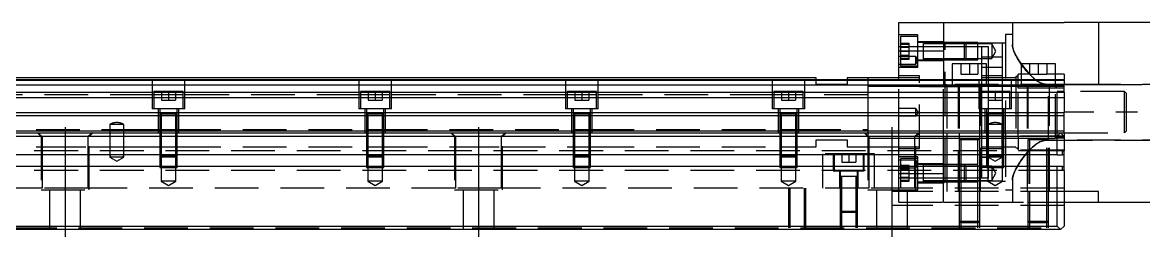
# Model space of a CAD drawing. Extents: x -11 to 1025, y -344 to 120.
# Drawn here: x 517.6 to 843.1, y -307.1 to -244 of the extents above; entities that cross this region are included whole.
import ezdxf

# ---------------------------------------------------------------- set-up
doc = ezdxf.new("R2010")
doc.units = 0
doc.linetypes.add('CENTER', pattern=[50.8, 31.75, -6.35, 6.35, -6.35])
doc.linetypes.add('DASHED', pattern=[19.05, 12.7, -6.35])
doc.layers.get('0').update_dxf_attribs({"linetype": 'CONTINUOUS'})
doc.layers.add('CENTER', color=1, linetype='CENTER')

msp = doc.modelspace()

# ---------------------------------------------------------------- linework, layer by layer
at = {"color": 7, "linetype": 'CONTINUOUS'}
for p, q in [((772, -252.22), (772, -244)), ((772, -244), (785, -244)), ((785, -244), (820, -244)), ((785, -244), (785, -260.5)), ((830, -244), (820, -244)), ((863.5, -244), (830, -244)), ((830, -244), (830, -262)), ((772, -260.5), (772, -252.22)), ((772, -252.22), (785, -252.22)), ((787.5, -256), (787.5, -260.5)), ((797.5, -256), (787.5, -256)), ((797.5, -260.5), (797.5, -256)), ((807.5, -256), (807.5, -260.5)), ((817.5, -256), (807.5, -256)), ((817.5, -260.5), (817.5, -256)), ((748, -260), (503.5, -260)), ((748, -260.5), (748, -260)), ((763, -260), (757, -260)), ((757, -260), (757, -260.5)), ((772, -260), (763, -260)), ((763, -260), (763, -260.5)), ((763, -260), (763, -260.5)), ((503.5, -260.5), (820, -260.5)), ((503.5, -260.66), (820, -260.66)), ((503.5, -262.06), (820, -262.06)), ((820, -260.66), (820, -260.5)), ((820, -260.66), (820, -262.06)), ((830, -262), (820, -262)), ((820, -264.14), (820, -262.06)), ((503.5, -264.14), (820, -264.14)), ((503.5, -265.76), (820, -265.76)), ((820, -264.14), (820, -265.76)), ((820, -265.76), (820, -270.05)), ((503.5, -270.05), (820, -270.05)), ((820, -270.9), (820, -270.05)), ((0, -270.9), (820, -270.9)), ((820, -275.4), (820, -270.9)), ((0, -275.4), (820, -275.4)), ((1, -276), (819, -276)), ((818, -277), (819, -276)), ((819, -276), (820, -277)), ((819, -276), (820, -276)), ((820, -276), (820, -275.4)), ((818, -277), (2, -277)), ((818, -282.3), (818, -277)), ((820, -277), (820, -281.15)), ((818, -282.3), (2, -282.3)), ((818, -282.3), (819.5, -282.3)), ((819.5, -282.3), (819.5, -281.15)), ((819.5, -281.15), (820, -281.15)), ((820, -282.3), (819.5, -282.3)), ((820, -282.3), (820, -281.15)), ((820, -285.7), (820, -282.3)), ((818, -285.7), (2, -285.7)), ((819.5, -285.7), (818, -285.7)), ((818, -303), (818, -285.7)), ((819.5, -285.7), (820, -285.7)), ((819.5, -286.85), (819.5, -285.7)), ((820, -286.85), (820, -285.7)), ((820, -286.85), (819.5, -286.85)), ((820, -286.85), (820, -303)), ((830, -293), (820, -293)), ((820, -296), (830, -296)), ((830, -296), (830, -293)), ((830, -296), (863.5, -296)), ((819, -304), (1, -304)), ((2, -303), (818, -303)), ((819, -304), (818, -303)), ((820, -303), (819, -304))]:
    msp.add_line(p, q, dxfattribs=at)
at = {"color": 3, "linetype": 'DASHED'}
for p, q in [((805, -244), (805, -250.37)), ((777.5, -247.57), (772, -247.57)), ((777.5, -248.07), (772.5, -248.07)), ((772.5, -248.07), (772.5, -252.32)), ((772.5, -250.01), (775, -250.01)), ((772.5, -250.32), (775, -250.32)), ((775, -251.17), (775, -250.01)), ((777.5, -257.07), (777.5, -247.57)), ((785, -249.57), (777.5, -249.57)), ((779.1, -249.82), (777.5, -249.82)), ((779.1, -249.82), (779.09, -249.82)), ((785, -249.82), (779.1, -249.82)), ((779.1, -249.82), (779.1, -249.82)), ((779.1, -249.82), (779.1, -250.22)), ((779.1, -249.82), (779.1, -254.82)), ((779.1, -250.22), (779.1, -252.18)), ((785, -250.22), (779.1, -250.22)), ((785.5, -250), (785, -249.5)), ((791.1, -249.82), (785, -249.82)), ((791.1, -249.82), (785, -249.82)), ((785.5, -250), (785, -250)), ((791.5, -250.22), (785, -250.22)), ((791.28, -250), (785.5, -250)), ((785.5, -290), (785.5, -250)), ((791.5, -250.22), (791.1, -249.82)), ((795, -249.82), (791.1, -249.82)), ((791.1, -252.32), (791.1, -249.82)), ((795, -250), (791.28, -250)), ((795, -250.22), (791.5, -250.22)), ((791.5, -250.22), (791.5, -252.32)), ((795, -254.82), (795, -249.82)), ((802, -250), (795, -250)), ((799, -250.22), (795, -250.22)), ((800.21, -252.32), (799, -250.22)), ((799, -250.22), (799, -252.32)), ((803, -250), (802, -250)), ((802, -250), (802, -260.5)), ((805, -247.5), (803, -247.5)), ((803, -247.5), (803, -269)), ((805, -250.37), (805.01, -250.69)), ((805.01, -250.68), (805, -250.37)), ((772, -251), (772.5, -251)), ((772, -251), (772.5, -251)), ((772.5, -251), (777.5, -251)), ((772.5, -251), (777.5, -251)), ((772.5, -251.17), (775, -251.17)), ((772.5, -252.32), (772.5, -256.57)), ((772.5, -252.32), (775, -252.32)), ((772.5, -253.48), (775, -253.48)), ((775, -253.48), (775, -251.17)), ((775, -254.63), (775, -253.48)), ((777.5, -251), (779.1, -251)), ((777.5, -251), (779.1, -251)), ((779.1, -251), (785, -251)), ((779.1, -251), (785, -251)), ((779.1, -252.18), (779.1, -252.46)), ((779.1, -252.32), (779.1, -254.82)), ((779.1, -252.46), (779.1, -254.42)), ((785, -251), (791.5, -251)), ((785, -251), (791.5, -251)), ((791.1, -254.82), (791.1, -252.32)), ((791.5, -251), (795, -251)), ((791.5, -251), (795, -251)), ((791.5, -252.32), (791.5, -254.42)), ((795, -251), (796, -251)), ((795, -251), (796, -251)), ((796, -251), (798, -251)), ((796, -251), (796, -256)), ((798, -251), (798, -264)), ((799, -254.42), (800.21, -252.32)), ((799, -252.32), (799, -254.42)), ((805.05, -250.99), (805.01, -250.68)), ((805.01, -250.69), (805.06, -251.02)), ((805.12, -251.31), (805.05, -250.99)), ((805.06, -251.02), (805.13, -251.36)), ((805.2, -251.63), (805.12, -251.31)), ((805.13, -251.36), (805.23, -251.72)), ((805.3, -251.96), (805.2, -251.63)), ((805.23, -251.72), (805.35, -252.1)), ((805.43, -252.3), (805.3, -251.96)), ((805.35, -252.1), (805.5, -252.49)), ((805.62, -252.76), (805.43, -252.3)), ((805.5, -252.49), (805.68, -252.9)), ((805.83, -253.22), (805.62, -252.76)), ((805.68, -252.9), (805.87, -253.31)), ((806.08, -253.7), (805.83, -253.22)), ((805.87, -253.31), (806.11, -253.77)), ((806.36, -254.22), (806.08, -253.7)), ((806.11, -253.77), (806.37, -254.24)), ((777, -253.9), (772, -253.9)), ((772, -256.1), (777, -256.1)), ((777.5, -257.07), (772, -257.07)), ((772.5, -254.32), (775, -254.32)), ((772.5, -254.63), (775, -254.63)), ((772.5, -256.57), (777.5, -256.57)), ((777.66, -255), (777, -253.9)), ((777, -255), (777, -253.9)), ((777, -256.1), (777.66, -255)), ((777, -256.1), (777, -255)), ((777.66, -255), (777, -255)), ((777.5, -254.82), (779.1, -254.82)), ((785, -255.07), (777.5, -255.07)), ((779.09, -254.82), (785, -254.82)), ((779.1, -254.42), (779.1, -254.82)), ((779.1, -254.42), (785, -254.42)), ((785, -254.42), (791.5, -254.42)), ((785, -254.82), (791.1, -254.82)), ((785, -254.82), (791.1, -254.82)), ((790, -256), (790, -259)), ((791.1, -254.82), (791.5, -254.42)), ((791.1, -254.82), (795, -254.82)), ((791.5, -254.42), (795, -254.42)), ((792.5, -256), (792.5, -259)), ((795, -254.42), (799, -254.42)), ((795, -256), (795, -259)), ((798, -254), (796, -254)), ((796, -256), (796, -260.5)), ((802, -257), (796, -257)), ((802, -257), (796, -257)), ((802, -254), (798, -254)), ((806.68, -254.75), (806.36, -254.22)), ((806.37, -254.24), (806.66, -254.72)), ((806.66, -254.72), (806.96, -255.2)), ((807.02, -255.29), (806.68, -254.75)), ((806.96, -255.2), (807.3, -255.71)), ((807.38, -255.83), (807.02, -255.29)), ((807.3, -255.71), (807.51, -256.02)), ((807.76, -256.36), (807.38, -255.83)), ((807.51, -256.02), (809.94, -259)), ((808.16, -256.9), (807.76, -256.36)), ((808.57, -257.43), (808.16, -256.9)), ((810, -256), (810, -259)), ((812.5, -256), (812.5, -259)), ((815, -256), (815, -259)), ((778, -259.5), (772, -259.5)), ((778, -260), (772, -260)), ((778, -280.5), (778, -259.5)), ((790, -259), (792.5, -259)), ((792.5, -259), (795, -259)), ((802, -259.5), (796, -259.5)), ((797.5, -260), (796, -260)), ((802, -260), (797.5, -260)), ((806, -260), (802, -260)), ((806.31, -259.62), (806, -259.62)), ((806, -259.62), (806, -260.5)), ((806.63, -260.5), (806.63, -259)), ((807.5, -259), (806.63, -259)), ((810, -259), (807.5, -259)), ((809.01, -257.96), (808.57, -257.43)), ((809.43, -258.44), (809.01, -257.96)), ((809.86, -258.92), (809.43, -258.44)), ((810.32, -259.39), (809.86, -258.92)), ((809.94, -259), (811.58, -260.5)), ((810, -259), (812.5, -259)), ((810.8, -259.84), (810.32, -259.39)), ((811.3, -260.28), (810.8, -259.84)), ((811.83, -260.69), (811.3, -260.28)), ((812.5, -259), (815, -259)), ((817.5, -259), (815, -259)), ((820, -259), (817.5, -259)), ((820, -259), (820, -260.5)), ((555.25, -260.5), (555.25, -269)), ((564.75, -269), (564.75, -260.5)), ((615.25, -260.5), (615.25, -269)), ((624.75, -269), (624.75, -260.5)), ((675.25, -260.5), (675.25, -269)), ((684.75, -269), (684.75, -260.5)), ((735.25, -260.5), (735.25, -269)), ((744.75, -269), (744.75, -260.5)), ((748, -262), (748, -260.5)), ((757, -262), (748, -262)), ((757, -260.5), (757, -262)), ((763, -260.5), (763, -270)), ((763, -260.5), (763, -270)), ((772, -262.5), (763, -262.5)), ((772, -276), (772, -260.5)), ((778, -262.5), (772, -262.5)), ((785, -262.5), (778, -262.5)), ((778, -262.5), (785, -262.5)), ((785, -260.5), (785, -262)), ((785, -262), (786, -262)), ((785, -276), (785, -262)), ((789.5, -262.5), (785, -262.5)), ((785, -262.5), (789.5, -262.5)), ((820, -262), (786, -262)), ((786, -262), (786, -276)), ((787.5, -260.5), (787.5, -262)), ((789.25, -262), (789.25, -293)), ((789.5, -262), (789.5, -276)), ((795.5, -262.5), (789.5, -262.5)), ((789.5, -262.5), (795.5, -262.5)), ((795.25, -260.5), (795.25, -269)), ((795.5, -276), (795.5, -262)), ((796, -262.5), (795.5, -262.5)), ((795.5, -262.5), (796, -262.5)), ((795.75, -264), (795.75, -262)), ((796, -260.5), (796, -262)), ((796, -262), (796, -264)), ((802, -262.5), (796, -262.5)), ((797.5, -262), (797.5, -260.5)), ((802, -260.5), (802, -262)), ((802, -262), (802, -264)), ((806, -262.5), (802, -262.5)), ((804.75, -269), (804.75, -260.5)), ((806, -260.5), (806, -262)), ((806, -262), (806, -280.37)), ((806.63, -262.5), (806, -262.5)), ((806.63, -262.5), (806, -262.5)), ((806.63, -262), (806.63, -260.5)), ((806.63, -263.07), (806.63, -262)), ((809.5, -262.5), (806.63, -262.5)), ((809.5, -262.5), (806.63, -262.5)), ((806.63, -276.93), (806.63, -263.07)), ((809.5, -263.07), (806.63, -263.07)), ((807.5, -260.5), (807.5, -262)), ((809.25, -262), (809.25, -293)), ((809.5, -262), (809.5, -278)), ((815.5, -262.5), (809.5, -262.5)), ((815.5, -262.5), (809.5, -262.5)), ((815.5, -263.07), (809.5, -263.07)), ((811.58, -260.5), (811.72, -260.61)), ((811.72, -260.61), (812.01, -260.82)), ((812.1, -260.88), (811.83, -260.69)), ((812.01, -260.82), (812.31, -261.03)), ((812.38, -261.06), (812.1, -260.88)), ((812.31, -261.03), (812.63, -261.22)), ((812.66, -261.24), (812.38, -261.06)), ((812.63, -261.22), (812.96, -261.39)), ((812.95, -261.39), (812.66, -261.24)), ((813.25, -261.53), (812.95, -261.39)), ((812.96, -261.39), (813.17, -261.5)), ((813.17, -261.5), (813.39, -261.59)), ((813.57, -261.66), (813.25, -261.53)), ((813.39, -261.59), (813.61, -261.67)), ((813.74, -261.72), (813.57, -261.66)), ((813.61, -261.67), (813.84, -261.75)), ((813.92, -261.77), (813.74, -261.72)), ((813.84, -261.75), (814.07, -261.81)), ((814.1, -261.82), (813.92, -261.77)), ((814.07, -261.81), (814.31, -261.86)), ((814.28, -261.86), (814.1, -261.82)), ((814.46, -261.88), (814.28, -261.86)), ((814.31, -261.86), (814.48, -261.89)), ((814.64, -261.91), (814.46, -261.88)), ((814.48, -261.89), (814.65, -261.91)), ((814.82, -261.92), (814.64, -261.91)), ((814.65, -261.91), (814.83, -261.92)), ((815, -261.92), (814.82, -261.92)), ((814.83, -261.92), (815, -261.92)), ((855.5, -261.92), (815, -261.92)), ((815, -261.92), (817.5, -261.92)), ((815.5, -278), (815.5, -262)), ((817.5, -262.5), (815.5, -262.5)), ((817.5, -262.5), (815.5, -262.5)), ((820, -263.07), (815.5, -263.07)), ((815.75, -293), (815.75, -262)), ((817.5, -262), (817.5, -260.5)), ((817.5, -261.92), (820, -261.92)), ((818, -263), (817.5, -262.5)), ((817.5, -277.5), (817.5, -262.5)), ((820, -262.5), (817.5, -262.5)), ((818, -277), (818, -263)), ((820, -261.92), (830, -261.92)), ((830, -261.92), (855.5, -261.92)), ((555.75, -265), (504.25, -265)), ((555.75, -264), (555.75, -269)), ((564.25, -264), (555.75, -264)), ((564.25, -265), (555.75, -265)), ((558, -264), (558, -266.5)), ((558, -266.5), (560, -266.5)), ((560, -264), (560, -266.5)), ((560, -266.5), (562, -266.5)), ((562, -264), (562, -266.5)), ((564.25, -269), (564.25, -264)), ((615.75, -265), (564.25, -265)), ((615.75, -264), (615.75, -269)), ((624.25, -264), (615.75, -264)), ((624.25, -265), (615.75, -265)), ((618, -264), (618, -266.5)), ((618, -266.5), (620, -266.5)), ((620, -264), (620, -266.5)), ((620, -266.5), (622, -266.5)), ((622, -264), (622, -266.5)), ((624.25, -269), (624.25, -264)), ((675.75, -265), (624.25, -265)), ((675.75, -264), (675.75, -269)), ((684.25, -264), (675.75, -264)), ((684.25, -265), (675.75, -265)), ((678, -264), (678, -266.5)), ((678, -266.5), (680, -266.5)), ((680, -264), (680, -266.5)), ((680, -266.5), (682, -266.5)), ((682, -264), (682, -266.5)), ((684.25, -269), (684.25, -264)), ((735.75, -265), (684.25, -265)), ((735.75, -264), (735.75, -269)), ((744.25, -264), (735.75, -264)), ((744.25, -265), (735.75, -265)), ((738, -264), (738, -266.5)), ((738, -266.5), (740, -266.5)), ((740, -264), (740, -266.5)), ((740, -266.5), (742, -266.5)), ((742, -264), (742, -266.5)), ((744.25, -269), (744.25, -264)), ((763, -265), (744.25, -265)), ((795.75, -264), (795.75, -269)), ((804.25, -264), (795.75, -264)), ((796, -264), (796, -269)), ((798, -264), (798, -266.5)), ((798, -266.5), (798, -273.5)), ((798, -266.5), (800, -266.5)), ((800, -264), (800, -266.5)), ((800, -266.5), (802, -266.5)), ((802, -264), (802, -266.5)), ((802, -266.5), (802, -269)), ((804.25, -269), (804.25, -264)), ((820, -264), (818, -264)), ((837.5, -264), (820, -264)), ((838, -264.5), (837.5, -264)), ((837.5, -276), (837.5, -264)), ((838, -264.5), (838, -275.5)), ((564.75, -269), (555.25, -269)), ((557, -269), (557, -276)), ((557.5, -269), (557.5, -270.6)), ((562.5, -270.6), (562.5, -269)), ((563, -276), (563, -269)), ((624.75, -269), (615.25, -269)), ((617, -269), (617, -276)), ((617.5, -269), (617.5, -270.6)), ((622.5, -270.6), (622.5, -269)), ((623, -276), (623, -269)), ((684.75, -269), (675.25, -269)), ((677, -269), (677, -276)), ((677.5, -269), (677.5, -270.6)), ((682.5, -270.6), (682.5, -269)), ((683, -276), (683, -269)), ((744.75, -269), (735.25, -269)), ((737, -269), (737, -276)), ((737.5, -269), (737.5, -270.6)), ((742.5, -270.6), (742.5, -269)), ((743, -276), (743, -269)), ((763, -270), (763, -276)), ((763, -270), (763, -276)), ((777, -268.9), (772, -268.9)), ((777.66, -270), (777, -268.9)), ((777, -271.1), (777, -268.9)), ((777.66, -270), (777, -271.1)), ((804.75, -269), (795.25, -269)), ((795.75, -293), (795.75, -269)), ((796, -269), (796, -276)), ((797, -269), (797, -276)), ((797.5, -269), (797.5, -270.6)), ((802, -269), (802, -273.5)), ((802.5, -270.6), (802.5, -269)), ((803, -276), (803, -269)), ((545.06, -273), (544.94, -273)), ((557.5, -270.59), (557.5, -270.6)), ((562.5, -270.6), (557.5, -270.6)), ((562.5, -270.6), (557.5, -270.6)), ((562.5, -270.6), (557.5, -270.6)), ((557.5, -270.6), (557.5, -270.6)), ((557.5, -270.6), (557.5, -276)), ((557.9, -270.6), (557.9, -276)), ((562.1, -276), (562.1, -270.6)), ((562.5, -270.6), (562.5, -270.59)), ((562.5, -270.6), (562.5, -270.6)), ((562.5, -276), (562.5, -270.6)), ((617.5, -270.59), (617.5, -270.6)), ((622.5, -270.6), (617.5, -270.6)), ((617.5, -270.6), (617.5, -270.6)), ((617.5, -270.6), (617.5, -276)), ((617.9, -270.6), (617.9, -276)), ((622.1, -276), (622.1, -270.6)), ((622.5, -270.6), (622.5, -270.59)), ((622.5, -270.6), (622.5, -270.6)), ((622.5, -276), (622.5, -270.6)), ((677.5, -270.59), (677.5, -270.6)), ((682.5, -270.6), (677.5, -270.6)), ((682.5, -270.6), (677.5, -270.6)), ((682.5, -270.6), (677.5, -270.6)), ((677.5, -270.6), (677.5, -276)), ((677.5, -270.6), (677.5, -270.6)), ((677.9, -270.6), (677.9, -276)), ((682.1, -276), (682.1, -270.6)), ((682.5, -270.6), (682.5, -270.59)), ((682.5, -276), (682.5, -270.6)), ((682.5, -270.6), (682.5, -270.6)), ((737.5, -270.59), (737.5, -270.6)), ((742.5, -270.6), (737.5, -270.6)), ((742.5, -270.6), (737.5, -270.6)), ((742.5, -270.6), (737.5, -270.6)), ((737.5, -270.6), (737.5, -276)), ((737.5, -270.6), (737.5, -270.6)), ((737.9, -270.6), (737.9, -276)), ((742.1, -276), (742.1, -270.6)), ((742.5, -270.6), (742.5, -270.59)), ((742.5, -276), (742.5, -270.6)), ((742.5, -270.6), (742.5, -270.6)), ((777, -271.1), (772, -271.1)), ((797.5, -270.59), (797.5, -270.6)), ((802.5, -270.6), (797.5, -270.6)), ((802.5, -270.6), (797.5, -270.6)), ((802.5, -270.6), (797.5, -270.6)), ((797.5, -270.6), (797.5, -270.6)), ((797.5, -270.6), (797.5, -276)), ((797.9, -270.6), (797.9, -276)), ((800.06, -273), (799.94, -273)), ((802.1, -276), (802.1, -270.6)), ((802.5, -270.6), (802.5, -270.59)), ((802.5, -270.6), (802.5, -270.6)), ((802.5, -276), (802.5, -270.6)), ((502.5, -275), (543, -275)), ((522, -276), (523, -277)), ((522.06, -276), (523.29, -277)), ((537.94, -276), (536.71, -277)), ((537, -277), (538, -276)), ((543, -273.5), (543, -276)), ((547, -273.5), (543, -273.5)), ((543, -275), (547, -275)), ((543, -276), (543, -282.3)), ((547, -276), (547, -273.5)), ((547, -275), (557.5, -275)), ((547, -282.3), (547, -276)), ((557.5, -275), (557.9, -275)), ((557.5, -276), (557.5, -282.3)), ((557.5, -276), (557.5, -282.3)), ((557.9, -275), (562.1, -275)), ((557.9, -276), (557.9, -282.3)), ((562.1, -275), (562.5, -275)), ((562.1, -282.3), (562.1, -276)), ((562.5, -275), (617.5, -275)), ((562.5, -282.3), (562.5, -276)), ((562.5, -282.3), (562.5, -276)), ((617.5, -275), (617.9, -275)), ((617.5, -276), (617.5, -282.3)), ((617.5, -276), (617.5, -282.3)), ((617.9, -275), (622.1, -275)), ((617.9, -276), (617.9, -282.3)), ((622.1, -275), (622.5, -275)), ((622.1, -282.3), (622.1, -276)), ((622.5, -275), (677.5, -275)), ((622.5, -282.3), (622.5, -276)), ((622.5, -282.3), (622.5, -276)), ((642, -276), (643, -277)), ((642.06, -276), (643.29, -277)), ((657.94, -276), (656.71, -277)), ((657, -277), (658, -276)), ((677.5, -275), (677.9, -275)), ((677.5, -276), (677.5, -282.3)), ((677.5, -276), (677.5, -282.3)), ((677.9, -275), (682.1, -275)), ((677.9, -276), (677.9, -282.3)), ((682.1, -275), (682.5, -275)), ((682.1, -282.3), (682.1, -276)), ((682.5, -275), (737.5, -275)), ((682.5, -282.3), (682.5, -276)), ((682.5, -282.3), (682.5, -276)), ((737.5, -275), (737.9, -275)), ((737.5, -276), (737.5, -282.3)), ((737.5, -276), (737.5, -282.3)), ((737.9, -275), (742.1, -275)), ((737.9, -276), (737.9, -282.3)), ((742.1, -275), (742.5, -275)), ((742.1, -282.3), (742.1, -276)), ((742.5, -275), (763, -275)), ((742.5, -282.3), (742.5, -276)), ((742.5, -282.3), (742.5, -276)), ((762, -276), (763, -277)), ((762.06, -276), (763.29, -277)), ((763, -276), (763, -276.77)), ((763, -276), (763, -276.77)), ((772, -282.3), (772, -276)), ((777.94, -276), (776.71, -277)), ((777, -277), (778, -276)), ((785, -282.3), (785, -276)), ((786, -276), (786, -282.3)), ((789.5, -276), (789.5, -278)), ((795.5, -278), (795.5, -276)), ((796, -276), (796, -282.3)), ((797.5, -276), (797.5, -282.3)), ((797.5, -276), (797.5, -282.3)), ((797.9, -276), (797.9, -282.3)), ((798, -273.5), (798, -276)), ((802, -273.5), (798, -273.5)), ((798, -276), (798, -282.3)), ((802, -276), (802, -273.5)), ((802, -282.3), (802, -276)), ((802.1, -282.3), (802.1, -276)), ((802.5, -282.3), (802.5, -276)), ((802.5, -282.3), (802.5, -276)), ((803, -276), (803, -292.5)), ((820, -276), (837.5, -276)), ((820, -276), (820, -276.93)), ((837.5, -276), (838, -275.5)), ((523, -277), (523, -292.5)), ((523.29, -277), (523.29, -282.3)), ((536.71, -282.3), (536.71, -277)), ((537, -292.5), (537, -277)), ((643, -277), (643, -292.5)), ((643.29, -277), (643.29, -282.3)), ((656.71, -282.3), (656.71, -277)), ((657, -292.5), (657, -277)), ((748, -278), (757, -278)), ((748, -280), (748, -278)), ((757, -278), (757, -280)), ((763, -276.77), (763, -277)), ((763, -276.77), (763, -277)), ((763, -277), (763, -292.5)), ((763, -277.5), (763.29, -277.5)), ((763.29, -277), (763.29, -282.3)), ((763.29, -277.5), (772, -277.5)), ((772, -277.5), (776.71, -277.5)), ((776.71, -282.3), (776.71, -277)), ((776.71, -277.5), (778, -277.5)), ((777, -292.5), (777, -277)), ((778, -277.5), (785, -277.5)), ((778, -277.5), (785, -277.5)), ((785, -277.5), (789.5, -277.5)), ((785, -277.5), (789.5, -277.5)), ((789.5, -277.5), (795.5, -277.5)), ((789.5, -277.5), (795.5, -277.5)), ((789.5, -277.99), (789.5, -278)), ((795.5, -278), (789.5, -278)), ((795.5, -278), (789.5, -278)), ((789.5, -278), (789.5, -282.3)), ((789.5, -278), (789.5, -278)), ((790, -278), (790, -282.3)), ((795, -282.3), (795, -278)), ((795.5, -277.5), (796, -277.5)), ((795.5, -277.5), (796, -277.5)), ((795.5, -278), (795.5, -277.99)), ((795.5, -282.3), (795.5, -278)), ((795.5, -278), (795.5, -278)), ((796, -277.5), (806, -277.5)), ((806, -277.5), (817.5, -277.5)), ((806.63, -276.93), (806.63, -281)), ((820, -276.93), (806.63, -276.93)), ((809.5, -277.99), (809.5, -293)), ((815.5, -278), (809.5, -278)), ((810, -278), (810, -293)), ((811.3, -279.72), (810.8, -280.16)), ((810.86, -280.1), (811.43, -279.62)), ((811.83, -279.31), (811.3, -279.72)), ((811.43, -279.62), (811.72, -279.39)), ((811.72, -279.39), (812.01, -279.18)), ((812.1, -279.12), (811.83, -279.31)), ((812.01, -279.18), (812.31, -278.97)), ((812.38, -278.94), (812.1, -279.12)), ((812.31, -278.97), (812.63, -278.78)), ((812.66, -278.76), (812.38, -278.94)), ((812.63, -278.78), (812.96, -278.61)), ((812.95, -278.61), (812.66, -278.76)), ((813.25, -278.47), (812.95, -278.61)), ((812.96, -278.61), (813.17, -278.5)), ((813.17, -278.5), (813.39, -278.41)), ((813.57, -278.34), (813.25, -278.47)), ((813.39, -278.41), (813.61, -278.33)), ((813.74, -278.28), (813.57, -278.34)), ((813.61, -278.33), (813.84, -278.25)), ((813.92, -278.23), (813.74, -278.28)), ((813.84, -278.25), (814.07, -278.19)), ((814.1, -278.18), (813.92, -278.23)), ((814.07, -278.19), (814.31, -278.14)), ((814.28, -278.14), (814.1, -278.18)), ((814.46, -278.12), (814.28, -278.14)), ((814.31, -278.14), (814.48, -278.11)), ((814.64, -278.09), (814.46, -278.12)), ((814.48, -278.11), (814.65, -278.09)), ((814.82, -278.08), (814.64, -278.09)), ((814.65, -278.09), (814.83, -278.08)), ((815, -278.08), (814.82, -278.08)), ((814.83, -278.08), (815, -278.08)), ((815, -293), (815, -278)), ((815.56, -278.08), (815, -278.08)), ((815, -278.08), (815.56, -278.08)), ((815.5, -293), (815.5, -277.99)), ((855.5, -278.08), (815.56, -278.08)), ((815.56, -278.08), (855.5, -278.08)), ((817.5, -277.5), (818, -277)), ((820, -277.5), (817.5, -277.5)), ((818, -277), (820, -277)), ((819.5, -281.15), (0.5, -281.15)), ((502.5, -280), (523.29, -280)), ((523.29, -280), (536.71, -280)), ((523.29, -282.3), (523.29, -285.7)), ((536.71, -280), (543, -280)), ((536.71, -285.7), (536.71, -282.3)), ((543, -280), (547, -280)), ((543, -282.3), (543, -282.37)), ((543, -282.37), (543, -283)), ((543, -282.37), (543.17, -283)), ((547, -282.37), (543, -282.37)), ((543, -283), (545, -284.15)), ((547, -283), (543, -283)), ((545, -284.15), (547, -283)), ((546.83, -283), (547, -282.37)), ((547, -280), (557.5, -280)), ((547, -282.37), (547, -282.3)), ((547, -283), (547, -282.37)), ((557.5, -280), (557.9, -280)), ((557.5, -282.3), (557.5, -282.6)), ((557.5, -282.3), (557.5, -282.6)), ((557.5, -282.6), (557.9, -283)), ((557.5, -282.6), (557.5, -285.7)), ((557.5, -282.6), (562.5, -282.6)), ((557.9, -280), (562.1, -280)), ((557.9, -282.3), (557.9, -283)), ((557.9, -283), (557.9, -286)), ((562.1, -283), (557.9, -283)), ((562.1, -280), (562.5, -280)), ((562.1, -283), (562.1, -282.3)), ((562.1, -283), (562.5, -282.6)), ((562.1, -286), (562.1, -283)), ((562.5, -280), (617.5, -280)), ((562.5, -282.6), (562.5, -282.3)), ((562.5, -282.6), (562.5, -282.3)), ((562.5, -285.7), (562.5, -282.6)), ((617.5, -280), (617.9, -280)), ((617.5, -282.3), (617.5, -282.6)), ((617.5, -282.3), (617.5, -282.6)), ((617.5, -282.6), (617.9, -283)), ((617.5, -282.6), (617.5, -285.7)), ((617.5, -282.6), (622.5, -282.6)), ((617.9, -280), (622.1, -280)), ((617.9, -282.3), (617.9, -283)), ((617.9, -283), (617.9, -286)), ((622.1, -283), (617.9, -283)), ((622.1, -280), (622.5, -280)), ((622.1, -283), (622.1, -282.3)), ((622.1, -283), (622.5, -282.6)), ((622.1, -286), (622.1, -283)), ((622.5, -280), (643.29, -280)), ((622.5, -282.6), (622.5, -282.3)), ((622.5, -282.6), (622.5, -282.3)), ((622.5, -285.7), (622.5, -282.6)), ((643.29, -280), (656.71, -280)), ((643.29, -282.3), (643.29, -285.7)), ((656.71, -280), (677.5, -280)), ((656.71, -285.7), (656.71, -282.3)), ((677.5, -280), (677.9, -280)), ((677.5, -282.3), (677.5, -282.6)), ((677.5, -282.3), (677.5, -282.6)), ((677.5, -282.6), (677.9, -283)), ((677.5, -282.6), (677.5, -285.7)), ((677.5, -282.6), (682.5, -282.6)), ((677.9, -280), (682.1, -280)), ((677.9, -282.3), (677.9, -283)), ((677.9, -283), (677.9, -286)), ((682.1, -283), (677.9, -283)), ((682.1, -280), (682.5, -280)), ((682.1, -283), (682.1, -282.3)), ((682.1, -283), (682.5, -282.6)), ((682.1, -286), (682.1, -283)), ((682.5, -280), (737.5, -280)), ((682.5, -282.6), (682.5, -282.3)), ((682.5, -282.6), (682.5, -282.3)), ((682.5, -285.7), (682.5, -282.6)), ((737.5, -280), (737.9, -280)), ((737.5, -282.3), (737.5, -282.6)), ((737.5, -282.3), (737.5, -282.6)), ((737.5, -282.6), (737.9, -283)), ((737.5, -282.6), (737.5, -285.7)), ((737.5, -282.6), (742.5, -282.6)), ((737.9, -280), (742.1, -280)), ((737.9, -282.3), (737.9, -283)), ((737.9, -283), (737.9, -286)), ((742.1, -283), (737.9, -283)), ((742.1, -280), (742.5, -280)), ((742.1, -283), (742.1, -282.3)), ((742.1, -283), (742.5, -282.6)), ((742.1, -286), (742.1, -283)), ((742.5, -280), (748, -280)), ((742.5, -282.6), (742.5, -282.3)), ((742.5, -282.6), (742.5, -282.3)), ((742.5, -285.7), (742.5, -282.6)), ((750, -282.3), (750, -282)), ((763.29, -282), (750, -282)), ((750, -285.7), (750, -282.3)), ((753, -282), (753, -287)), ((753.25, -282), (753.25, -282.3)), ((753.25, -282.3), (753.25, -285.7)), ((755.5, -282), (755.5, -284.5)), ((757, -280), (763, -280)), ((757.5, -282), (757.5, -284.5)), ((759.5, -282), (759.5, -284.5)), ((761.75, -282.3), (761.75, -282)), ((761.75, -285.7), (761.75, -282.3)), ((762, -287), (762, -282)), ((763, -280), (763.29, -280)), ((763.29, -280), (772, -280)), ((765, -282), (763.29, -282)), ((763.29, -282.3), (763.29, -285.7)), ((765, -282.3), (765, -282)), ((765, -285.7), (765, -282.3)), ((772, -280), (776.71, -280)), ((772, -280.5), (778, -280.5)), ((772, -285.7), (772, -282.3)), ((777.5, -282.93), (772, -282.93)), ((776.71, -280), (778, -280)), ((776.71, -285.7), (776.71, -282.3)), ((777.5, -287.68), (777.5, -282.93)), ((785, -285.7), (785, -282.3)), ((786, -282.3), (786, -285.7)), ((789.5, -282.3), (789.5, -285.7)), ((790, -282.3), (790, -285.7)), ((795, -285.7), (795, -282.3)), ((795.5, -285.7), (795.5, -282.3)), ((796, -280), (806, -280)), ((796, -280.5), (802, -280.5)), ((796, -282.3), (796, -285.7)), ((796, -283), (797.9, -283)), ((797.9, -283), (796, -283)), ((797.5, -282.3), (797.5, -282.6)), ((797.5, -282.3), (797.5, -282.6)), ((797.5, -282.6), (797.9, -283)), ((797.5, -282.6), (797.5, -285.7)), ((797.5, -282.6), (802.5, -282.6)), ((797.9, -282.3), (797.9, -283)), ((797.9, -283), (797.9, -286)), ((802.1, -283), (797.9, -283)), ((798, -282.3), (798, -282.37)), ((798, -282.37), (798, -283)), ((798, -282.37), (798.17, -283)), ((802, -282.37), (798, -282.37)), ((798, -283), (800, -284.15)), ((798, -283), (798, -289)), ((800, -284.15), (802, -283)), ((801.83, -283), (802, -282.37)), ((802, -282.37), (802, -282.3)), ((802, -283), (802, -282.37)), ((802, -283), (802, -290)), ((802.1, -283), (802.1, -282.3)), ((802.1, -283), (802.5, -282.6)), ((802.1, -286), (802.1, -283)), ((802.5, -282.6), (802.5, -282.3)), ((802.5, -282.6), (802.5, -282.3)), ((802.5, -285.7), (802.5, -282.6)), ((806.31, -280.37), (806, -280.37)), ((820, -281), (806.63, -281)), ((808.16, -283.1), (807.76, -283.64)), ((808.03, -283.27), (808.42, -282.76)), ((808.57, -282.57), (808.16, -283.1)), ((808.42, -282.76), (808.86, -282.22)), ((809.01, -282.04), (808.57, -282.57)), ((808.86, -282.22), (809.32, -281.68)), ((809.43, -281.56), (809.01, -282.04)), ((809.32, -281.68), (809.81, -281.14)), ((809.86, -281.08), (809.43, -281.56)), ((809.81, -281.14), (810.32, -280.61)), ((810.32, -280.61), (809.86, -281.08)), ((810.32, -280.61), (810.86, -280.1)), ((810.8, -280.16), (810.32, -280.61)), ((523.29, -285.7), (523.29, -292)), ((536.71, -292), (536.71, -285.7)), ((557.5, -285.7), (557.5, -286)), ((557.5, -286), (562.5, -286)), ((557.9, -286), (557.9, -290)), ((562.1, -290), (562.1, -286)), ((562.5, -286), (562.5, -285.7)), ((617.5, -285.7), (617.5, -286)), ((617.5, -286), (622.5, -286)), ((617.9, -286), (617.9, -290)), ((622.1, -290), (622.1, -286)), ((622.5, -286), (622.5, -285.7)), ((643.29, -285.7), (643.29, -292)), ((656.71, -292), (656.71, -285.7)), ((677.5, -285.7), (677.5, -286)), ((677.5, -286), (682.5, -286)), ((677.9, -286), (677.9, -290)), ((682.1, -290), (682.1, -286)), ((682.5, -286), (682.5, -285.7)), ((737.5, -285.7), (737.5, -286)), ((737.5, -286), (742.5, -286)), ((737.9, -286), (737.9, -290)), ((742.1, -290), (742.1, -286)), ((742.5, -286), (742.5, -285.7)), ((750, -292), (750, -285.7)), ((753.25, -285.7), (753.25, -287)), ((755.5, -284.5), (757.5, -284.5)), ((757.5, -284.5), (759.5, -284.5)), ((761.75, -287), (761.75, -285.7)), ((763.29, -285.7), (763.29, -292)), ((765, -292), (765, -285.7)), ((777, -283.9), (772, -283.9)), ((772, -287.78), (772, -285.7)), ((772, -286.1), (777, -286.1)), ((776.71, -283.43), (772.5, -283.43)), ((772.5, -283.43), (772.5, -285.7)), ((772.5, -285.37), (775, -285.37)), ((772.5, -285.68), (775, -285.68)), ((772.5, -285.7), (772.5, -291.93)), ((775, -285.68), (775, -285.37)), ((775, -287.68), (775, -285.68)), ((777.5, -283.43), (776.71, -283.43)), ((776.71, -292), (776.71, -285.7)), ((777.66, -285), (777, -283.9)), ((777.5, -285), (777, -285)), ((777, -286.1), (777.66, -285)), ((777.66, -285), (777, -285)), ((785, -284.93), (777.5, -284.93)), ((777.66, -285), (777.5, -285)), ((779.1, -285.18), (777.5, -285.18)), ((779.1, -285.18), (779.09, -285.18)), ((779.1, -285.18), (779.1, -285.58)), ((779.1, -285.18), (779.1, -285.18)), ((785, -285.18), (779.1, -285.18)), ((779.1, -285.18), (779.1, -290.18)), ((779.1, -285.58), (779.1, -285.7)), ((785, -285.58), (779.1, -285.58)), ((779.1, -285.7), (779.1, -289.78)), ((789.5, -285.18), (785, -285.18)), ((789.5, -285.18), (785, -285.18)), ((789.5, -285.58), (785, -285.58)), ((785, -293), (785, -285.7)), ((786, -285.7), (786, -293)), ((790, -285.18), (789.5, -285.18)), ((790, -285.18), (789.5, -285.18)), ((790, -285.58), (789.5, -285.58)), ((789.5, -285.7), (789.5, -293)), ((791.1, -285.18), (790, -285.18)), ((791.1, -285.18), (790, -285.18)), ((791.5, -285.58), (790, -285.58)), ((790, -285.7), (790, -293)), ((791.5, -285.58), (791.1, -285.18)), ((795, -285.18), (791.1, -285.18)), ((791.1, -285.7), (791.1, -285.18)), ((791.1, -290.18), (791.1, -285.7)), ((795, -285.58), (791.5, -285.58)), ((791.5, -285.58), (791.5, -285.7)), ((791.5, -285.7), (791.5, -289.78)), ((799, -285.58), (795, -285.58)), ((795, -293), (795, -285.7)), ((795.5, -293), (795.5, -285.7)), ((796, -285.7), (796, -289)), ((797.5, -286), (796, -286)), ((797.5, -285.7), (797.5, -286)), ((797.5, -286), (802.5, -286)), ((797.9, -286), (797.9, -290)), ((800.21, -287.68), (799, -285.58)), ((799, -285.58), (799, -289.78)), ((802.1, -290), (802.1, -286)), ((802.5, -286), (802.5, -285.7)), ((806.08, -286.3), (805.83, -286.78)), ((805.87, -286.69), (806.11, -286.23)), ((806.36, -285.78), (806.08, -286.3)), ((806.11, -286.23), (806.37, -285.76)), ((806.68, -285.25), (806.36, -285.78)), ((806.37, -285.76), (806.66, -285.28)), ((806.66, -285.28), (806.96, -284.8)), ((807.02, -284.71), (806.68, -285.25)), ((806.96, -284.8), (807.3, -284.29)), ((807.38, -284.17), (807.02, -284.71)), ((807.3, -284.29), (807.65, -283.78)), ((807.76, -283.64), (807.38, -284.17)), ((807.65, -283.78), (808.03, -283.27)), ((819.5, -286.85), (0.5, -286.85)), ((753, -287), (762, -287)), ((754.75, -287), (754.75, -292)), ((755, -287), (755, -288.6)), ((755, -288.59), (755, -288.6)), ((755, -288.6), (755, -292)), ((755, -288.6), (755, -288.6)), ((760, -288.6), (755, -288.6)), ((760, -288.6), (755, -288.6)), ((755.4, -288.6), (755.4, -292)), ((759.6, -292), (759.6, -288.6)), ((760, -288.6), (760, -287)), ((760, -288.6), (760, -288.59)), ((760, -292), (760, -288.6)), ((760, -288.6), (760, -288.6)), ((760.25, -292), (760.25, -287)), ((772, -292), (772, -287.78)), ((772, -287.78), (776.71, -287.78)), ((772, -289), (772.5, -289)), ((772, -289), (772.5, -289)), ((772.5, -286.52), (775, -286.52)), ((772.5, -287.68), (775, -287.68)), ((772.5, -288.83), (775, -288.83)), ((772.5, -289), (776.71, -289)), ((772.5, -289), (776.71, -289)), ((775, -289.68), (775, -287.68)), ((776.71, -287.78), (785, -287.78)), ((776.71, -289), (777.5, -289)), ((776.71, -289), (777.5, -289)), ((777.5, -292.43), (777.5, -287.68)), ((777.5, -289), (779.1, -289)), ((777.5, -289), (779.1, -289)), ((779.1, -287.68), (779.1, -290.18)), ((779.1, -289), (785, -289)), ((779.1, -289), (785, -289)), ((785, -289), (789.5, -289)), ((785, -289), (789.5, -289)), ((789.5, -289), (790, -289)), ((789.5, -289), (790, -289)), ((790, -289), (791.5, -289)), ((790, -289), (791.5, -289)), ((791.5, -289), (795, -289)), ((791.5, -289), (795, -289)), ((795, -289), (795.5, -289)), ((795, -289), (795.5, -289)), ((795.5, -289), (796, -289)), ((795.5, -289), (796, -289)), ((796, -289), (798, -289)), ((799, -289.78), (800.21, -287.68)), ((805, -289.63), (805.01, -289.31)), ((805.01, -289.32), (805, -289.63)), ((805, -289.63), (805, -296)), ((805.01, -289.31), (805.06, -288.98)), ((805.05, -289.01), (805.01, -289.32)), ((805.12, -288.69), (805.05, -289.01)), ((805.06, -288.98), (805.13, -288.64)), ((805.2, -288.37), (805.12, -288.69)), ((805.13, -288.64), (805.23, -288.28)), ((805.3, -288.04), (805.2, -288.37)), ((805.23, -288.28), (805.35, -287.9)), ((805.43, -287.7), (805.3, -288.04)), ((805.35, -287.9), (805.5, -287.51)), ((805.62, -287.24), (805.43, -287.7)), ((805.5, -287.51), (805.68, -287.1)), ((805.83, -286.78), (805.62, -287.24)), ((805.68, -287.1), (805.87, -286.69)), ((523.29, -292), (416.71, -292)), ((523, -292.5), (537, -292.5)), ((536.71, -292), (523.29, -292)), ((525.5, -292.5), (525.5, -304)), ((534.5, -304), (534.5, -292.5)), ((643.29, -292), (536.71, -292)), ((557.9, -290), (560, -291.21)), ((562.1, -290), (557.9, -290)), ((560, -291.21), (562.1, -290)), ((617.9, -290), (620, -291.21)), ((622.1, -290), (617.9, -290)), ((620, -291.21), (622.1, -290)), ((643, -292.5), (657, -292.5)), ((656.71, -292), (643.29, -292)), ((645.5, -292.5), (645.5, -304)), ((654.5, -304), (654.5, -292.5)), ((763.29, -292), (656.71, -292)), ((677.9, -290), (680, -291.21)), ((682.1, -290), (677.9, -290)), ((680, -291.21), (682.1, -290)), ((737.9, -290), (740, -291.21)), ((742.1, -290), (737.9, -290)), ((740, -291.21), (742.1, -290)), ((740, -292), (740, -303.5)), ((740.4, -292), (740.4, -303.5)), ((744.6, -303.5), (744.6, -292)), ((745, -303.5), (745, -292)), ((755, -292), (755, -298.6)), ((755, -292), (755, -298.6)), ((755.4, -292), (755.4, -299)), ((759.6, -299), (759.6, -292)), ((760, -298.6), (760, -292)), ((760, -298.6), (760, -292)), ((763, -292.5), (777, -292.5)), ((776.71, -292), (763.29, -292)), ((765.5, -292.5), (765.5, -304)), ((770, -292), (770, -293)), ((772, -296), (772, -292)), ((772, -292.43), (777.5, -292.43)), ((772.5, -289.68), (775, -289.68)), ((772.5, -289.99), (775, -289.99)), ((772.5, -291.93), (776.71, -291.93)), ((774.5, -304), (774.5, -292.5)), ((775, -289.99), (775, -289.68)), ((776.71, -291.93), (777.5, -291.93)), ((820, -292), (776.71, -292)), ((777.5, -290.18), (779.1, -290.18)), ((777.5, -290.43), (785, -290.43)), ((779.09, -290.18), (785, -290.18)), ((779.1, -289.78), (779.1, -290.18)), ((779.1, -289.78), (785, -289.78)), ((785, -289.78), (789.5, -289.78)), ((785.5, -290), (785, -290)), ((785, -290.5), (785.5, -290)), ((785, -290.18), (789.5, -290.18)), ((785, -290.18), (789.5, -290.18)), ((789.5, -290), (785.5, -290)), ((789.5, -289.78), (790, -289.78)), ((790, -290), (789.5, -290)), ((789.5, -290.18), (790, -290.18)), ((789.5, -290.18), (790, -290.18)), ((790, -289.78), (791.5, -289.78)), ((791.28, -290), (790, -290)), ((790, -290.18), (791.1, -290.18)), ((790, -290.18), (791.1, -290.18)), ((791.1, -290.18), (791.5, -289.78)), ((791.1, -290.18), (795, -290.18)), ((795, -290), (791.28, -290)), ((791.5, -289.78), (795, -289.78)), ((795, -289.78), (799, -289.78)), ((795.5, -290), (795, -290)), ((797.9, -290), (795.5, -290)), ((797.9, -290), (800, -291.21)), ((802.1, -290), (797.9, -290)), ((800, -291.21), (802.1, -290)), ((802.1, -290), (803, -290)), ((803, -292.5), (805, -292.5)), ((770, -293), (770, -297)), ((780, -293), (770, -293)), ((772, -296), (785, -296)), ((820, -293), (780, -293)), ((785, -296), (785, -293)), ((785, -296), (789.5, -296)), ((789.5, -293), (789.5, -301.5)), ((789.5, -293), (789.5, -301.5)), ((789.5, -296), (790, -296)), ((790, -293), (790, -302)), ((790, -296), (795, -296)), ((795, -302), (795, -293)), ((795, -296), (795.5, -296)), ((795.5, -301.5), (795.5, -293)), ((795.5, -301.5), (795.5, -293)), ((795.5, -296), (809.5, -296)), ((809.5, -293), (809.5, -301.5)), ((809.5, -293), (809.5, -301.5)), ((809.5, -296), (810, -296)), ((810, -293), (810, -302)), ((810, -296), (815, -296)), ((815, -302), (815, -293)), ((815, -296), (815.5, -296)), ((815.5, -301.5), (815.5, -293)), ((815.5, -301.5), (815.5, -293)), ((815.5, -296), (820, -296)), ((755, -298.6), (755.4, -299)), ((755, -298.6), (760, -298.6)), ((755, -298.6), (755, -303.5)), ((759.6, -299), (755.4, -299)), ((755.4, -299), (755.4, -303.5)), ((759.6, -299), (760, -298.6)), ((759.6, -303.5), (759.6, -299)), ((760, -303.5), (760, -298.6)), ((775, -297), (770, -297)), ((820, -297), (775, -297)), ((789.5, -301.5), (790, -302)), ((789.5, -301.5), (789.5, -303.5)), ((789.5, -301.5), (795.5, -301.5)), ((790, -302), (790, -303.5)), ((795, -302), (790, -302)), ((795, -302), (795.5, -301.5)), ((795, -303.5), (795, -302)), ((795.5, -303.5), (795.5, -301.5)), ((809.5, -301.5), (810, -302)), ((809.5, -301.5), (809.5, -303.5)), ((809.5, -301.5), (815.5, -301.5)), ((810, -302), (810, -303.5)), ((815, -302), (810, -302)), ((815, -302), (815.5, -301.5)), ((815, -303.5), (815, -302)), ((815.5, -303.5), (815.5, -301.5)), ((0.5, -303.5), (819.5, -303.5))]:
    msp.add_line(p, q, dxfattribs=at)
for centre, radius, start, end in [((806.31, -259.31), 0.313, 270, 0), ((544.94, -277), 4, 90, 118.9695), ((545.06, -277), 4, 61.0305, 90), ((799.94, -277), 4, 90, 118.9695), ((800.06, -277), 4, 61.0305, 90), ((806.31, -280.69), 0.312, 0, 90)]:
    msp.add_arc(centre, radius, start, end, dxfattribs=at)
at = {"layer": 'CENTER', "color": 1, "linetype": 'CENTER'}
for p, q in [((879.45, -270), (820, -270)), ((530, -274.35), (530, -307.15)), ((650, -274.35), (650, -307.15)), ((770, -274.35), (770, -307.15))]:
    msp.add_line(p, q, dxfattribs=at)

doc.saveas('drawing.dxf')
